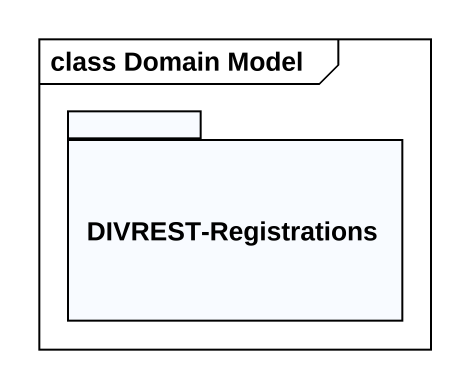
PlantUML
@startuml
mainframe class Domain Model
package "DIVREST-Registrations" as DIVREST_Registrations {
}
@enduml
